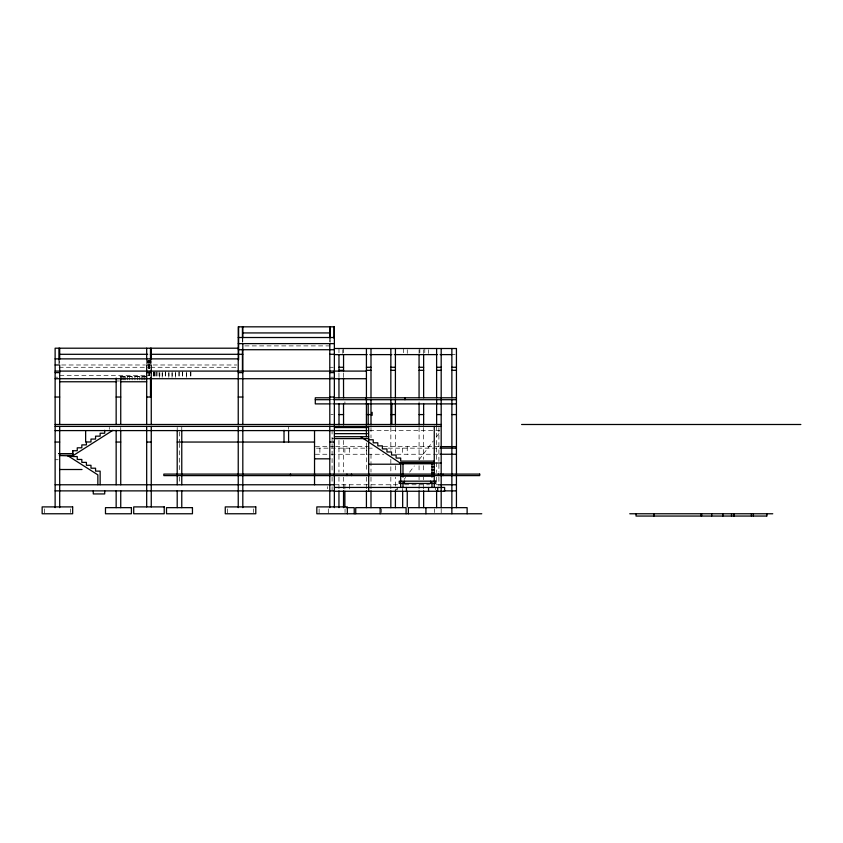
<?xml version="1.0" encoding="UTF-8"?>
<svg xmlns="http://www.w3.org/2000/svg" width="843" height="843" viewBox="0 0 843 843"><rect width="100%" height="100%" fill="white"/><g stroke="black" fill="none" stroke-linecap="round" stroke-linejoin="round"><path stroke-width="0.63" stroke-dasharray="4.21 3.16" d="M396.99 488.792L395.409 490.879L395.409 477.138M404.092 479.446L405.673 477.359M409.614 472.164L414.356 465.937M419.087 459.698L433.291 440.994M436.453 436.832L439.614 432.68M244.818 345.904L333.059 345.904M452.659 354.608L455.199 354.608M61.665 364.987L145.365 364.987M153.215 364.987L236.925 364.987M59.042 367.274L149.295 367.274M150.602 367.274L236.925 367.274M329.792 367.274L333.227 367.274M59.695 375.662L146.682 375.662M147.441 375.662L149.98 375.662M120.127 376.431L145.976 376.431M120.127 376.673L145.765 376.673M55.122 377.19L57.661 377.19M330.551 377.19L333.607 377.19M116.924 381.004L119.464 381.004M329.792 399.698L333.312 399.698M329.813 403.892L333.227 403.892M330.951 414.577L333.227 414.577M369.54 430.594L439.888 430.594M332.079 438.613L334.365 438.613M315.293 446.621L335.029 446.621M335.662 446.621L368.928 446.621M383.259 446.621L439.877 446.621M316.441 448.149L374.629 448.149M388.201 448.149L441.184 448.149M315.293 454.251L329.761 454.251M330.941 454.251L383.723 454.251M396.695 454.251L441.184 454.251M55.122 459.741L58.178 459.741M334.365 484.767L399.35 484.767M404.566 484.767L429.551 484.767M435.957 484.767L441.184 484.767M441.184 508.877L441.184 513.766M438.897 427.707L438.897 463.028M438.897 464.314L438.897 472.017M438.897 477.159L438.897 486.158M436.611 425.715L436.611 472.533M436.611 477.138L436.611 483.007M435.462 487.444L435.462 489.983M434.324 508.877L434.324 512.544M428.602 349.719L428.602 353.386M424.788 348.507L424.788 353.386M423.66 349.719L423.639 353.512M423.639 427.485L423.639 459.34M423.639 465.694L423.639 472.059M423.639 477.138L423.639 479.688M423.639 484.767L423.639 490.879M419.846 348.507L419.846 353.386M419.066 349.719L419.066 353.512M419.066 401.795L419.087 403.892M419.087 427.485L419.066 459.34M419.066 465.694L419.066 472.059M419.066 477.138L419.066 479.688M419.066 484.767L419.066 490.879M407.274 349.719L407.274 353.386M407.232 446.621L407.232 454.251M403.46 348.507L403.46 353.386M402.669 448.149L402.669 454.251M402.669 488.434L402.669 490.879M397.264 487.444L397.264 489.983M395.409 427.485L395.409 453.028M395.409 465.694L395.409 472.533M390.857 427.485L390.836 450.257M390.836 459.34L390.836 472.533M390.836 477.138L390.836 490.879M381.679 508.877L381.679 512.544M370.994 427.485L370.994 437.823M370.994 454.251L370.994 472.059M370.994 477.138L370.994 490.879M366.684 446.621L366.684 454.251M366.442 442.986L366.42 472.059M366.42 477.138L366.42 490.879M349.455 448.149L349.455 454.251M349.455 484.767L349.455 490.879M345.05 508.877L345.05 512.544M344.903 401.795L344.903 403.892M344.882 448.149L344.882 454.251M344.882 484.767L344.882 490.879M343.554 348.507L343.554 353.512M343.522 372.943L343.554 377.443M343.522 440.404L343.554 472.059M343.554 477.138L343.522 490.879M342.785 349.719L342.785 353.386M338.97 348.507L338.97 353.512M338.949 372.943L338.97 377.443M338.97 440.404L338.949 472.059M338.97 477.138L338.949 490.879M332.079 429.835L332.079 442.459M332.079 443.734L332.079 471.943M332.079 477.075L332.079 484.767M332.079 486.674L332.079 490.879M330.171 339.392L330.171 342.332M329.792 339.297L329.792 341.836M328.296 508.877L328.296 513.766M327.505 486.674L327.505 488.771M319.876 448.149L319.876 454.251M319.107 508.877L319.107 513.766M288.591 426.4L288.591 429.013M253.49 508.877L253.49 512.544M242.816 339.297L242.816 341.836M242.436 339.392L242.436 342.332M227.557 508.877L227.557 513.766M190.855 371.847L190.855 378.107M190.781 371.774L190.708 378.107M186.461 371.774L186.535 378.107M186.377 373.101L186.377 378.107M182.604 371.847L182.604 378.107M182.52 371.774L182.446 378.107M181.772 426.4L181.772 430.594M179.433 431.869L179.433 442.048M179.485 443.334L179.433 471.827M179.485 477.001L179.433 484.767M179.106 371.847L179.106 378.107M179.022 371.774L178.948 378.107M177.199 427.454L177.199 430.594M175.629 371.774L175.702 378.107M175.555 373.101L175.555 378.107M172.12 371.774L172.193 378.107M172.046 373.101L172.046 378.107M168.906 371.774L168.99 378.107M168.832 373.101L168.832 378.107M165.376 371.847L165.376 378.107M165.302 371.774L165.228 378.107M162.246 371.774L162.33 378.107M162.172 373.101L162.172 378.107M159.78 371.774L159.864 378.107M159.706 373.101L159.706 378.107M157.904 371.774L157.978 378.107M156.134 371.847L156.134 378.107M156.06 371.774L155.987 378.107M154.49 371.847L154.49 378.107M154.406 371.774L154.332 378.107M153.447 371.847L153.447 378.107M153.363 371.774L153.289 378.107M151.255 360.583L151.255 363.344M150.497 359.813L150.497 363.691M150.244 360.583L150.244 363.185M149.517 360.583L149.517 363.185M149.517 364.492L149.517 369.698M149.517 370.994L149.517 376.199M149.274 360.583L149.274 363.185M149.274 364.492L149.274 369.698M149.274 370.994L149.274 376.199M148.969 360.583L148.969 363.101M148.969 364.355L148.969 369.382M148.6 360.583L148.6 363.185M148.6 364.492L148.6 369.698M148.6 370.994L148.6 376.199M148.357 360.583L148.357 363.185M147.683 360.583L147.683 363.185M147.441 360.583L147.441 363.185M146.682 359.813L146.682 363.691M144.985 376.347L144.985 379.898M143.995 376.347L143.995 379.898M142.773 376.347L142.773 379.898M141.202 376.347L141.202 379.898M139.738 376.347L139.738 379.898M137.683 376.347L137.683 379.898M134.943 376.347L134.943 379.898M132.14 376.347L132.14 379.898M129.516 376.347L129.516 379.898M127.282 376.347L127.282 379.898M125.733 376.347L125.733 379.898M124.574 376.347L124.574 379.898M123.436 376.347L123.436 379.898M122.161 376.347L122.161 379.898M121.287 376.347L121.287 379.898M120.739 427.454L120.739 430.594M120.454 376.347L120.454 379.898M109.295 427.412L109.295 429.35M70.38 508.877L70.38 512.544M59.695 360.762L59.695 363.344M58.936 359.813L58.936 363.691M44.437 508.877L44.437 513.766"/><path stroke-width="1.26" d="M701.492 513.766L701.566 516.053M112.899 430.288L72.667 455.905L68.093 455.905M242.816 332.932L329.792 332.932M238.232 337.516L334.365 337.516M238.232 343.617L334.365 343.617M238.232 348.201L55.122 348.201L55.122 507.655M334.365 348.507L456.474 348.507M238.232 349.719L334.365 349.719M59.695 354.302L147.651 354.302M150.275 354.302L242.816 354.302M329.792 354.302L334.365 354.302M334.365 354.608L367.221 354.608M369.845 354.608L391.816 354.608M394.324 354.608L437.506 354.608M440.12 354.608L451.869 354.608M55.122 358.876L238.232 358.876M55.122 364.987L59.695 364.987L59.695 424.493M338.97 367.274L343.554 367.274M366.42 367.274L370.994 367.274M390.836 367.274L395.409 367.274M419.066 367.274L423.639 367.274M436.611 367.274L441.184 367.274M451.869 367.274L456.442 367.274M338.949 370.319L343.522 370.319M366.42 370.319L370.994 370.319M390.836 370.319L395.409 370.319M419.066 370.319L423.639 370.319M436.611 370.319L441.184 370.319M451.869 370.319L456.442 370.319M55.122 371.089L366.42 371.089M55.122 372.617L59.695 372.617M146.682 372.617L151.255 372.617M238.232 372.617L242.816 372.617M329.792 372.617L334.365 372.617M55.122 378.718L366.42 378.718M59.695 381.763L116.155 381.763M120.739 381.763L146.682 381.763M55.122 397.032L59.695 397.032M116.155 397.032L120.739 397.032M146.682 397.032L151.255 397.032M238.232 397.032L242.816 397.032M329.792 397.032L334.365 397.032M329.792 397.791L315.293 397.791L315.293 403.892L329.813 403.892M333.702 397.791L456.442 397.791M315.293 399.698L329.813 399.698M333.712 399.698L456.442 399.698M333.733 403.892L456.442 403.892M339.002 414.577L343.554 414.577M366.442 414.577L370.994 414.577M390.857 414.577L395.409 414.577M419.087 414.577L423.639 414.577M436.632 414.577L441.184 414.577M451.89 414.577L456.442 414.577M55.122 424.493L441.184 424.493M521.596 424.493L800.85 424.493M55.122 426.4L441.184 426.4M334.692 427.549L367.348 427.549M55.122 430.594L334.365 430.594M334.692 430.594L367.348 430.594M334.692 433.65L367.348 433.65M334.692 436.706L368.707 436.706M334.471 438.613L368.707 438.613M368.644 439.751L373.228 439.751L373.228 442.807L377.801 442.807L377.801 445.863L382.385 445.863L382.385 448.908L386.958 448.908L386.958 451.964L391.542 451.964L391.542 455.009L396.115 455.009L396.115 458.065L400.688 458.065L400.688 461.121L434.261 461.121M55.122 442.048L59.695 442.048M116.155 442.048L120.739 442.048M146.682 442.048L151.255 442.048M177.199 442.048L314.534 442.048M329.792 442.048L334.365 442.048M440.91 446.621L456.442 446.621M440.057 448.149L456.442 448.149M100.138 484.714L100.138 471.132L95.565 471.132L95.565 468.213L90.981 468.213L90.981 465.294L86.407 465.294L86.407 462.385L81.824 462.385L81.824 459.467L77.25 459.467L77.25 456.558L72.667 456.558L72.667 450.731L77.25 450.731L77.25 447.812L81.824 447.812L81.824 444.893L86.407 444.893L86.407 441.985L90.981 441.985L90.981 439.066L95.554 439.066L95.554 436.158L100.138 436.158L100.138 433.239L104.711 433.239L104.711 430.32M440.057 454.251L456.442 454.251M59.347 455.547L72.667 455.905L72.667 450.731M314.534 458.824L329.792 458.824M400.119 463.028L441.184 463.028M434.261 463.766L401.953 463.766L401.953 462.628L431.974 462.628L431.974 477.159M368.707 464.208L400.752 464.208L400.752 463.06M431.974 466.822L434.261 466.822M59.695 469.509L82.024 469.509M431.974 469.878L434.261 469.878M431.974 472.923L434.261 472.923M400.688 475.979L434.261 475.979M55.122 484.767L334.365 484.767M440.057 484.767L456.442 484.767M334.471 487.444L444.619 487.444L444.619 491.258L334.471 491.258M55.122 490.879L334.365 490.879M443.987 490.879L456.442 490.879M346.452 507.655L354.229 507.655L354.229 513.766M481.764 513.766L316.82 513.766L316.82 506.896L347.337 506.896L347.337 513.766M629.753 513.766L772.757 513.766M766.782 516.053L636.012 516.053L636.128 513.766M67.535 455.547L97.851 474.851L97.851 484.714M360.635 436.706L400.172 463.06M766.898 513.608L766.898 515.895M753.4 513.766L753.4 516.053M751.408 513.693L751.408 516.053M734.232 513.766L734.232 516.053M734.095 513.766L734.095 516.053M731.524 513.766L731.524 516.053M722.872 513.766L722.872 516.053M711.661 513.766L711.661 516.053M653.957 513.766L653.957 516.053M467.127 513.766L467.127 507.655L408.381 507.655L408.381 513.766M456.442 348.507L456.442 507.655M451.869 348.507L451.869 397.791M451.89 399.698L451.869 513.766M443.07 474.093L443.07 475.61M441.184 348.507L441.184 507.655M438.497 474.093L438.497 475.61M437.696 487.444L437.696 491.258M436.611 348.507L436.611 397.791M436.632 399.698L436.632 424.904M436.611 490.879L436.611 507.655M434.261 426.326L434.261 487.444M431.974 482.301L431.974 487.444M430.583 481.163L430.583 483.45M428.539 487.444L428.539 491.258M425.926 507.655L425.926 513.766M423.639 354.755L423.639 397.791M423.639 403.892L423.639 424.904M423.639 490.879L423.639 507.655M419.066 354.755L419.066 397.791M419.087 403.892L419.087 424.904M419.066 490.879L419.066 507.655M407.253 491.279L407.253 506.896M406.421 487.444L406.421 491.258M406.094 513.766L406.094 507.655L355.735 507.655L355.735 513.766M404.946 397.791L404.946 399.698M404.429 481.163L404.429 483.45M402.986 463.028L402.986 477.159M402.986 482.301L402.986 487.444M402.669 491.279L402.669 506.896M400.688 463.028L400.688 487.444M395.43 348.507L395.409 397.791M395.409 399.698L395.409 424.904M395.409 490.879L395.409 507.655M391.858 403.133L391.858 424.493M390.857 348.507L390.836 397.791M390.857 399.698L390.857 424.904M390.836 490.879L390.836 507.655M380.151 507.655L380.151 513.766M372.142 412.29L372.142 415.336M370.994 348.507L370.994 397.791M370.994 399.698L370.994 424.904M370.994 490.879L370.994 507.655M368.644 426.326L368.707 491.258M368.191 403.892L368.191 424.493M366.42 348.507L366.42 436.706M366.42 490.879L366.42 507.655M366.252 397.791L366.252 399.698M351.52 474.093L351.52 475.61M346.937 474.093L346.937 475.61M344.882 491.279L344.882 506.896M343.554 354.755L343.554 371.089M343.522 378.17L343.554 397.791M343.522 403.892L343.554 424.904M343.554 490.879L343.522 507.655M338.97 354.755L338.97 371.089M338.949 378.17L338.97 397.791M339.002 403.892L339.002 424.904M338.949 490.879L338.949 507.655M334.365 507.655L334.365 326.831L238.232 326.831L238.232 424.493M333.986 326.831L333.986 338.106M330.171 326.831L330.171 338.106M329.792 326.831L329.792 338.022M329.792 343.617L329.813 424.904M329.792 426.4L329.792 507.655M314.534 430.594L314.534 484.767M290.477 474.093L290.477 475.61M288.591 430.309L288.591 442.048M284.017 430.309L284.017 442.048M242.816 326.831L242.816 338.022M242.816 343.617L242.816 424.493M242.816 426.4L242.816 507.655M242.436 326.831L242.436 338.106M242.436 349.413L242.436 371.089M238.622 326.831L238.622 359.813M238.232 426.4L238.232 507.655M181.772 430.594L181.772 484.767M181.772 490.879L181.772 507.655M177.199 430.594L177.199 484.767M177.199 490.879L177.199 507.655M151.255 348.201L151.255 359.466M151.255 424.493L151.255 364.987L146.682 364.987L146.682 424.493M151.255 426.4L151.255 506.896M150.497 348.201L150.497 359.813M150.497 377.506L150.497 397.032M146.682 348.201L146.682 359.813M146.682 426.4L146.682 506.896M120.739 378.107L120.739 424.493M120.739 430.594L120.739 484.767M120.739 490.879L120.739 507.655M116.155 378.107L116.155 424.493M116.155 430.309L116.155 484.767M116.155 490.879L116.155 507.655M104.711 490.889L104.711 493.935L93.267 493.935L93.267 490.889M85.638 430.594L85.638 442.048M59.695 348.201L59.695 359.466M59.695 426.4L59.695 507.655M58.936 348.201L58.936 359.813M72.667 453.639L58.884 453.639L72.667 453.639M479.699 474.093L163.827 474.093L163.827 475.61L479.699 475.61L479.699 474.093M435.768 481.163L399.245 481.163L399.245 483.45L435.768 483.45L435.768 481.163M72.667 506.896L42.15 506.896L42.15 513.766L72.667 513.766L72.667 506.896M164.227 506.896L133.71 506.896L133.71 513.766L164.227 513.766L164.227 506.896M255.787 506.896L225.26 506.896L225.26 513.766L255.787 513.766L255.787 506.896M131.424 507.655L105.48 507.655L105.48 513.766L131.424 513.766L131.424 507.655M192.457 507.655L166.514 507.655L166.514 513.766L192.457 513.766L192.457 507.655M701.45 516.053L701.45 513.766L701.334 516.053"/></g></svg>
